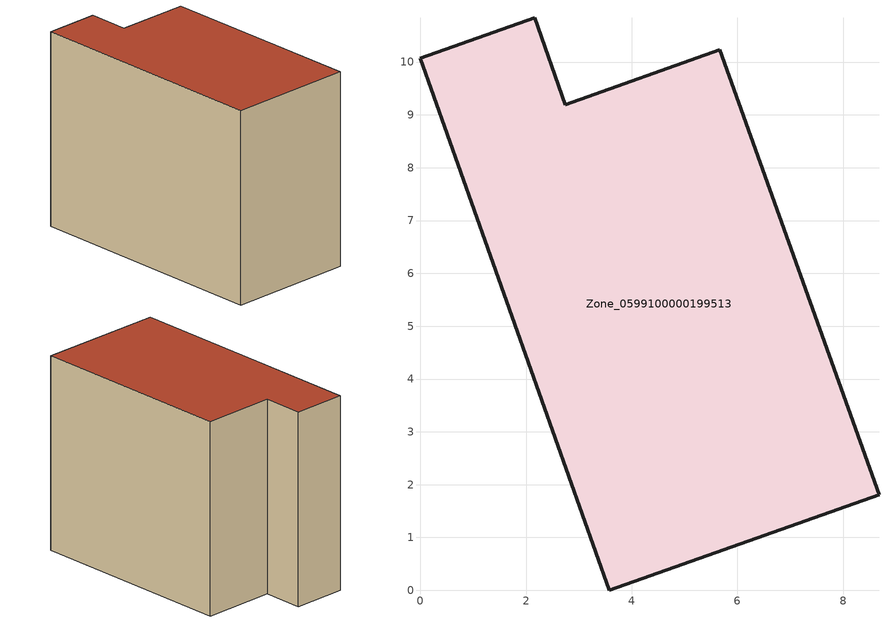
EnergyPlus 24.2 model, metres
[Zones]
Zone_0599100000199513
 floor ground (C_G): 3.57,0 0,10.07 2.16,10.84 2.74,9.19 5.67,10.23 8.68,1.81 z0
 wall outside (C_F): 2.74,9.19 2.16,10.84 0,10.07 3.57,0 8.68,1.81 5.67,10.23 2.74,9.19 z0:8.31
 roof outside (C_R): 8.68,1.81 5.67,10.23 2.74,9.19 2.16,10.84 0,10.07 3.57,0 z8.31
[BUILDING]
Pand.0599100000199513: North Axis=0; Terrain=City; Loads Convergence Tolerance Value=0.04; Temperature Convergence Tolerance Value=0.4; Solar Distribution=FullExterior; Maximum Number of Warmup Days=25; Minimum Number of Warmup Days=1
[Site:Location]
Rotterdam.The.Hague.AP_ZH_NLD Design_Conditions: Latitude=51.96; Longitude=4.45; Time Zone=1; Elevation=-4.5
[SITE:GROUNDTEMPERATURE:BUILDINGSURFACE]
18, 18, 18, 18, 18, 18, 18, 18, 18, 18, 18, 18
[MATERIAL] Thermal Absorptance=0.9; Solar Absorptance=0.7; Visible Absorptance=0.7
Name | Roughness | Thickness | Conductivity | Density | Specific Heat
G.TI.1975-1991 | MediumSmooth | 0.15 | 0.288461 | 540 | 1210
F.TI.1975-1991 | Rough | 0.3 | 0.230769 | 1920 | 840
R.TI.1975-1991 | MediumRough | 0.2 | 0.153846 | 1500 | 1000
[CONSTRUCTION]
C_G: G.TI.1975-1991
C_F: F.TI.1975-1991
C_R: R.TI.1975-1991
[ZONE]
Zone_0599100000199513: Type=1; Multiplier=1; Ceiling Height=Autocalculate; Volume=Autocalculate; Floor Area=autocalculate; Part of Total Floor Area=Yes
[ZONEINFILTRATION:DESIGNFLOWRATE]
Infil_Zone_0599100000199513: Zone or ZoneList or Space or SpaceList=Zone_0599100000199513; Schedule=AlwaysOn; Design Flow Rate Calculation Method=Flow/Area; Flow Rate per Floor Area=0.003; Constant Term Coefficient=1; Temperature Term Coefficient=0; Velocity Term Coefficient=0; Velocity Squared Term Coefficient=0
[HVACTEMPLATE:ZONE:IDEALLOADSAIRSYSTEM]
Zone_0599100000199513: Maximum Heating Supply Air Temperature=50; Minimum Cooling Supply Air Temperature=13; Maximum Heating Supply Air Humidity Ratio=0.0156; Minimum Cooling Supply Air Humidity Ratio=0.0077; Heating Limit=NoLimit; Cooling Limit=NoLimit; Dehumidification Control Type=ConstantSensibleHeatRatio; Cooling Sensible Heat Ratio=0.7; Dehumidification Setpoint=60; Humidification Control Type=None; Humidification Setpoint=30; Outdoor Air Method=None; Outdoor Air Flow Rate per Person=0.00944; Outdoor Air Flow Rate per Zone Floor Area=0; Outdoor Air Flow Rate per Zone=0; Demand Controlled Ventilation Type=None; Outdoor Air Economizer Type=NoEconomizer; Heat Recovery Type=None; Sensible Heat Recovery Effectiveness=0.7; Latent Heat Recovery Effectiveness=0.65
[ZONECONTROL:THERMOSTAT]
ThermostatControl_Zone_0599100000199513: Zone or ZoneList=Zone_0599100000199513; Control Type Schedule=DualSetpointControlType; Control 1=Thermostat_Zone_0599100000199513; Temperature Difference Between Cutout And Setpoint=0
[THERMOSTATSETPOINT:DUALSETPOINT]
Thermostat_Zone_0599100000199513: Heating Setpoint Temperature Schedule=HeatingSetpoint_Zone_0599100000199513; Cooling Setpoint Temperature Schedule=CoolingSetpoint_Zone_0599100000199513
[SCHEDULE:COMPACT]
HeatingSetpoint_Zone_0599100000199513: Through: 12/31, For: AllDays, Until: 24:00, 21
CoolingSetpoint_Zone_0599100000199513: Through: 12/31, For: AllDays, Until: 24:00, 24
DualSetpointControlType: Through: 12/31, For: AllDays, Until: 24:00, 4
AlwaysOn: Through: 12/31, For: AllDays, Until: 24:00, 1
